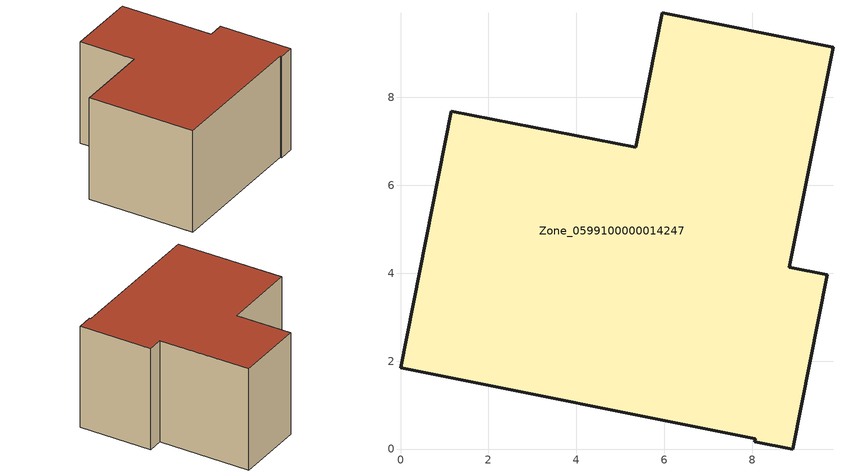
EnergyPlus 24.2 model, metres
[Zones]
Zone_0599100000014247
 floor ground (C_G): 9.71,3.97 8.92,0 8.06,0.17 8.07,0.24 0,1.85 1.16,7.69 5.35,6.86 5.96,9.92 9.84,9.14 8.84,4.14 z0
 wall outside (C_F): 8.92,0 9.71,3.97 8.84,4.14 9.84,9.14 5.96,9.92 5.35,6.86 1.16,7.69 0,1.85 8.07,0.24 8.06,0.17 8.92,0 z0:5.81
 roof outside (C_R): 5.35,6.86 1.16,7.69 0,1.85 8.07,0.24 8.06,0.17 8.92,0 9.71,3.97 8.84,4.14 9.84,9.14 5.96,9.92 z5.81
[BUILDING]
Pand.0599100000014247: North Axis=0; Terrain=City; Loads Convergence Tolerance Value=0.04; Temperature Convergence Tolerance Value=0.4; Solar Distribution=FullExterior; Maximum Number of Warmup Days=25; Minimum Number of Warmup Days=1
[Site:Location]
Rotterdam.The.Hague.AP_ZH_NLD Design_Conditions: Latitude=51.96; Longitude=4.45; Time Zone=1; Elevation=-4.5
[SITE:GROUNDTEMPERATURE:BUILDINGSURFACE]
18, 18, 18, 18, 18, 18, 18, 18, 18, 18, 18, 18
[MATERIAL] Thermal Absorptance=0.9; Solar Absorptance=0.7; Visible Absorptance=0.7
Name | Roughness | Thickness | Conductivity | Density | Specific Heat
G.TI.1946-1964 | MediumSmooth | 0.15 | 1 | 540 | 1210
F.TI.1946-1964 | Rough | 0.3 | 0.857143 | 1920 | 840
R.TI.1946-1964 | MediumRough | 0.2 | 0.277778 | 1500 | 1000
[CONSTRUCTION]
C_G: G.TI.1946-1964
C_F: F.TI.1946-1964
C_R: R.TI.1946-1964
[ZONE]
Zone_0599100000014247: Type=1; Multiplier=1; Ceiling Height=Autocalculate; Volume=Autocalculate; Floor Area=autocalculate; Part of Total Floor Area=Yes
[ZONEINFILTRATION:DESIGNFLOWRATE]
Infil_Zone_0599100000014247: Zone or ZoneList or Space or SpaceList=Zone_0599100000014247; Schedule=AlwaysOn; Design Flow Rate Calculation Method=Flow/Area; Flow Rate per Floor Area=0.003; Constant Term Coefficient=1; Temperature Term Coefficient=0; Velocity Term Coefficient=0; Velocity Squared Term Coefficient=0
[HVACTEMPLATE:ZONE:IDEALLOADSAIRSYSTEM]
Zone_0599100000014247: Maximum Heating Supply Air Temperature=50; Minimum Cooling Supply Air Temperature=13; Maximum Heating Supply Air Humidity Ratio=0.0156; Minimum Cooling Supply Air Humidity Ratio=0.0077; Heating Limit=NoLimit; Cooling Limit=NoLimit; Dehumidification Control Type=ConstantSensibleHeatRatio; Cooling Sensible Heat Ratio=0.7; Dehumidification Setpoint=60; Humidification Control Type=None; Humidification Setpoint=30; Outdoor Air Method=None; Outdoor Air Flow Rate per Person=0.00944; Outdoor Air Flow Rate per Zone Floor Area=0; Outdoor Air Flow Rate per Zone=0; Demand Controlled Ventilation Type=None; Outdoor Air Economizer Type=NoEconomizer; Heat Recovery Type=None; Sensible Heat Recovery Effectiveness=0.7; Latent Heat Recovery Effectiveness=0.65
[ZONECONTROL:THERMOSTAT]
ThermostatControl_Zone_0599100000014247: Zone or ZoneList=Zone_0599100000014247; Control Type Schedule=DualSetpointControlType; Control 1=Thermostat_Zone_0599100000014247; Temperature Difference Between Cutout And Setpoint=0
[THERMOSTATSETPOINT:DUALSETPOINT]
Thermostat_Zone_0599100000014247: Heating Setpoint Temperature Schedule=HeatingSetpoint_Zone_0599100000014247; Cooling Setpoint Temperature Schedule=CoolingSetpoint_Zone_0599100000014247
[SCHEDULE:COMPACT]
HeatingSetpoint_Zone_0599100000014247: Through: 12/31, For: AllDays, Until: 24:00, 21
CoolingSetpoint_Zone_0599100000014247: Through: 12/31, For: AllDays, Until: 24:00, 24
DualSetpointControlType: Through: 12/31, For: AllDays, Until: 24:00, 4
AlwaysOn: Through: 12/31, For: AllDays, Until: 24:00, 1
